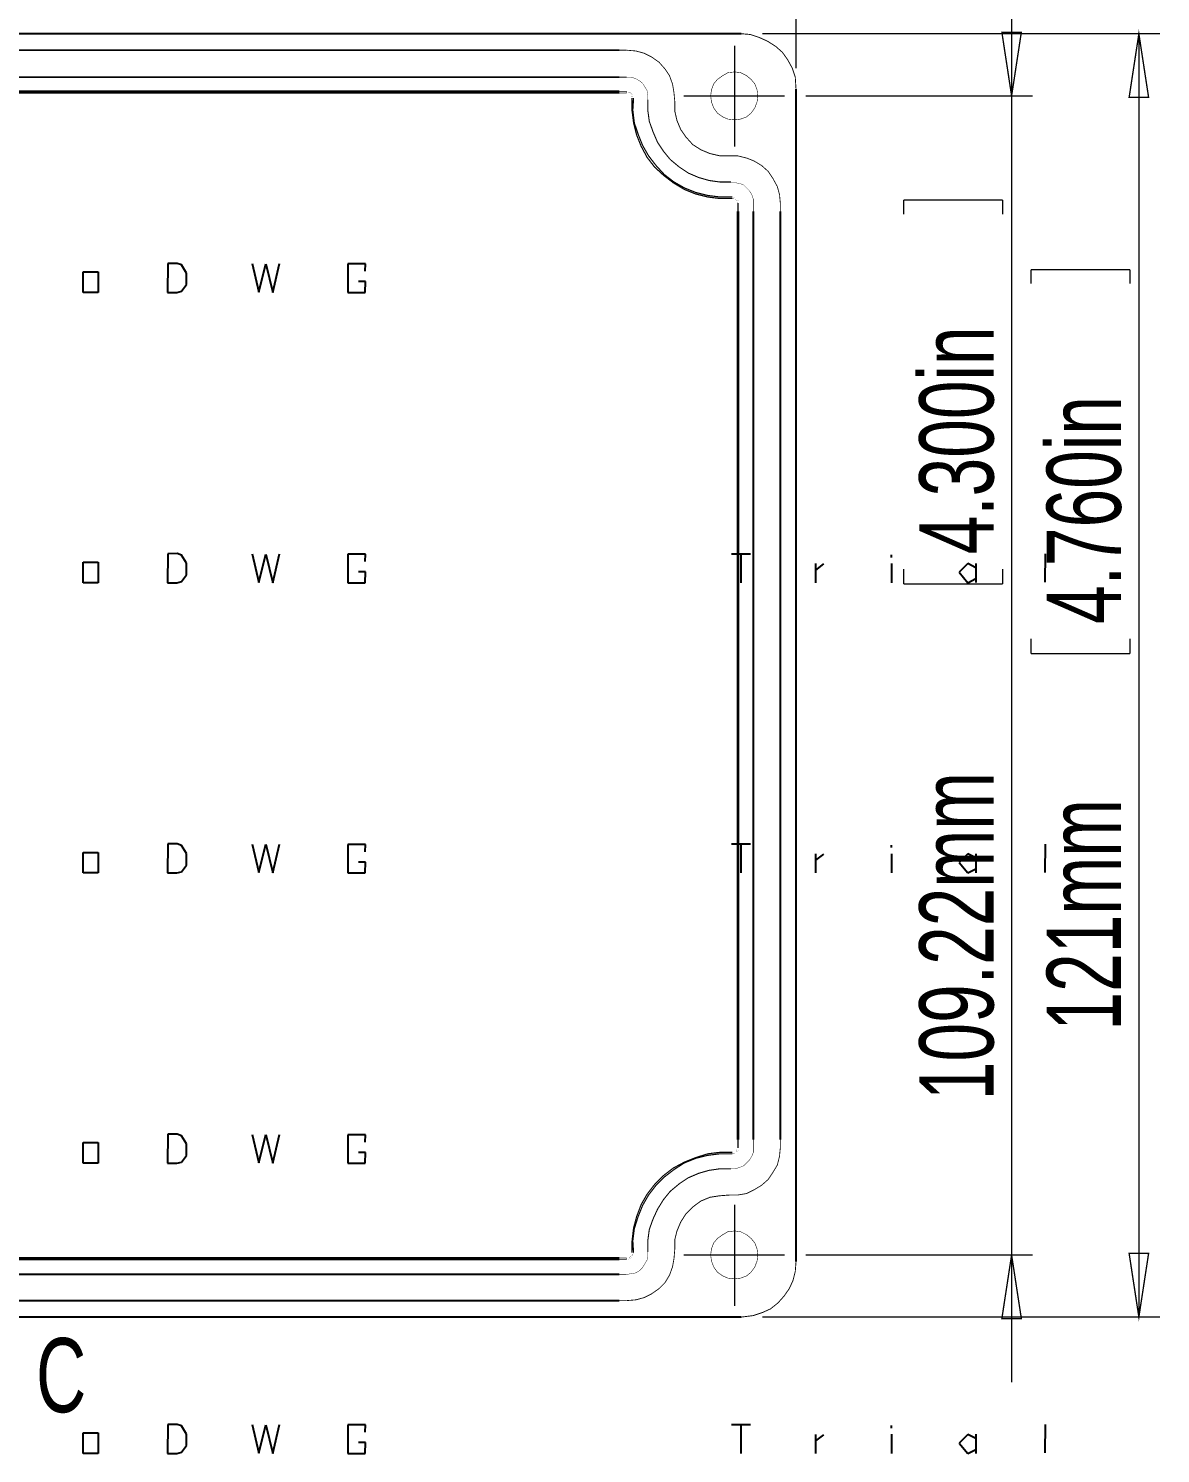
# Model space of a CAD drawing. Extents: x 5 to 426, y 3 to 277.
# Drawn here: x 266.8 to 320.2, y 167.1 to 234.3 of the extents above; entities that cross this region are included whole.
import ezdxf

# ---------------------------------------------------------------- set-up
doc = ezdxf.new("R2010")
doc.units = 0
doc.header["$MEASUREMENT"] = 0
for name, color, linetype in [('at_Entity', 7, 'Continuous'), ('at_Rect', 7, 'Continuous'), ('at_Solid', 7, 'Continuous'), ('at_Text', 7, 'Continuous')]:
    doc.layers.add(name, color=color, linetype=linetype)

msp = doc.modelspace()

# ---------------------------------------------------------------- linework, layer by layer
at = {"color": 28}
for p, q in [((269.369, 209.162), (270.074, 209.162)), ((269.369, 208.191), (269.369, 209.162)), ((270.074, 209.162), (270.074, 208.191)), ((273.35, 209.559), (273.345, 208.191)), ((273.798, 209.564), (273.35, 209.559)), ((274.002, 209.489), (273.798, 209.564)), ((274.241, 209.107), (274.002, 209.489)), ((274.233, 208.562), (274.241, 209.107)), ((277.33, 209.552), (277.654, 208.208)), ((277.654, 208.208), (277.978, 209.544)), ((277.978, 209.544), (278.303, 208.192)), ((278.303, 208.192), (278.627, 209.552)), ((282.673, 209.538), (281.848, 209.538)), ((281.848, 209.538), (281.848, 208.191)), ((282.665, 209.192), (282.673, 209.538)), ((273.997, 208.246), (274.233, 208.562)), ((282.673, 208.704), (282.345, 208.704)), ((282.665, 208.191), (282.673, 208.704)), ((270.074, 208.191), (269.369, 208.191)), ((273.345, 208.191), (273.788, 208.191)), ((273.788, 208.191), (273.997, 208.246)), ((281.848, 208.191), (282.665, 208.191)), ((269.369, 168.109), (270.074, 168.109)), ((269.369, 167.138), (269.369, 168.109)), ((270.074, 168.109), (270.074, 167.138)), ((273.35, 168.507), (273.345, 167.138)), ((273.798, 168.511), (273.35, 168.507)), ((274.002, 168.437), (273.798, 168.511)), ((274.241, 168.055), (274.002, 168.437)), ((274.233, 167.51), (274.241, 168.055)), ((277.33, 168.5), (277.654, 167.156)), ((277.654, 167.156), (277.978, 168.492)), ((277.978, 168.492), (278.303, 167.14)), ((278.303, 167.14), (278.627, 168.5)), ((282.673, 168.486), (281.848, 168.486)), ((281.848, 168.486), (281.848, 167.138)), ((282.665, 168.14), (282.673, 168.486)), ((273.997, 167.194), (274.233, 167.51)), ((282.673, 167.652), (282.345, 167.652)), ((282.665, 167.138), (282.673, 167.652)), ((270.074, 167.138), (269.369, 167.138)), ((273.345, 167.138), (273.788, 167.138)), ((273.788, 167.138), (273.997, 167.194)), ((281.848, 167.138), (282.665, 167.138))]:
    msp.add_line(p, q, dxfattribs=at)
at = {"layer": 'at_Entity', "color": 28}
for p, q in [((299.934, 195.875), (300.839, 195.875)), ((300.384, 195.875), (300.384, 194.507)), ((307.49, 195.703), (307.49, 195.824)), ((314.723, 195.869), (314.718, 194.534)), ((303.899, 195.409), (303.899, 194.507)), ((303.909, 195.106), (304.293, 195.394)), ((307.485, 195.414), (307.485, 194.507)), ((311.087, 195.409), (310.677, 195)), ((310.677, 195), (311.077, 194.507)), ((311.466, 195.217), (311.087, 195.409)), ((311.461, 195.414), (311.461, 194.514)), ((311.077, 194.507), (311.466, 194.702))]:
    msp.add_line(p, q, dxfattribs=at)
at = {"layer": 'at_Entity', "color": 0}
for points in [[(302.98, 232.451, 0.0636, 0.0636, 0), (302.98, 259.949, 0.0636, 0.0636, 0)], [(313.146, 231.144, 0.0636, 0.0636, 0), (313.146, 237.145, 0.0636, 0.0636, 0)], [(220.06, 234.074, 0.0883, 0.0883, 0), (300.403, 234.074, 0.0883, 0.0883, 0)], [(300.403, 234.074, 0.0425, 0.0425, 0), (300.827, 234.039, 0.0425, 0.0425, 0), (301.25, 233.898, 0.0425, 0.0425, 0), (301.639, 233.721, 0.0425, 0.0425, 0), (302.027, 233.474, 0.0425, 0.0425, 0), (302.344, 233.192, 0.0425, 0.0425, 0), (302.592, 232.839, 0.0425, 0.0425, 0), (302.803, 232.451, 0.0425, 0.0425, 0), (302.945, 232.027, 0.0425, 0.0425, 0), (302.98, 231.462, 0.0425, 0.0425, 0)], [(301.391, 234.074, 0.0636, 0.0636, 0), (320.136, 234.074, 0.0636, 0.0636, 0)], [(313.146, 231.144, 0.0636, 0.0636, 0), (312.687, 234.145, 0.0636, 0.0636, 0), (313.605, 234.145, 0.0636, 0.0636, 0)], [(319.147, 234.074, 0.0636, 0.0636, 0), (319.606, 231.074, 0.0636, 0.0636, 0), (318.688, 231.074, 0.0636, 0.0636, 0)], [(319.147, 234.074, 0.0636, 0.0636, 0), (319.147, 173.57, 0.0636, 0.0636, 0)], [(294.649, 233.298, 0.0883, 0.0883, 0), (265.35, 233.298, 0.0883, 0.0883, 0)], [(295.002, 233.298, 0.0353, 0.0353, 0), (294.649, 233.298, 0.0353, 0.0353, 0)], [(297.261, 230.897, 0.0382, 0.0382, 0), (297.226, 231.286, 0.0382, 0.0382, 0), (297.155, 231.709, 0.0382, 0.0382, 0), (297.014, 232.097, 0.0382, 0.0382, 0), (296.802, 232.415, 0.0382, 0.0382, 0), (296.52, 232.733, 0.0382, 0.0382, 0), (296.167, 232.98, 0.0382, 0.0382, 0), (295.814, 233.156, 0.0382, 0.0382, 0), (295.426, 233.262, 0.0382, 0.0382, 0), (295.002, 233.298, 0.0382, 0.0382, 0)], [(300.085, 232.38, 0.0636, 0.0636, 0), (300.085, 233.51, 0.0636, 0.0636, 0)], [(294.649, 232.027, 0.0883, 0.0883, 0), (265.35, 232.027, 0.0883, 0.0883, 0)], [(295.002, 232.027, 0.0353, 0.0353, 0), (294.649, 232.027, 0.0353, 0.0353, 0)], [(295.99, 230.968, 0.0176, 0.0176, 0), (295.99, 231.18, 0.0176, 0.0176, 0), (295.955, 231.392, 0.0176, 0.0176, 0), (295.849, 231.568, 0.0176, 0.0176, 0), (295.743, 231.744, 0.0176, 0.0176, 0), (295.602, 231.85, 0.0176, 0.0176, 0), (295.426, 231.956, 0.0176, 0.0176, 0), (295.214, 232.027, 0.0176, 0.0176, 0), (295.002, 232.027, 0.0176, 0.0176, 0)], [(300.085, 232.274, 0.0269, 0.0269, 0), (300.368, 232.239, 0.0269, 0.0269, 0), (300.65, 232.097, 0.0269, 0.0269, 0), (300.862, 231.921, 0.0269, 0.0269, 0), (301.038, 231.709, 0.0269, 0.0269, 0), (301.144, 231.427, 0.0269, 0.0269, 0), (301.18, 231.144, 0.0269, 0.0269, 0), (301.144, 230.862, 0.0269, 0.0269, 0), (301.038, 230.58, 0.0269, 0.0269, 0), (300.862, 230.333, 0.0269, 0.0269, 0), (300.65, 230.156, 0.0269, 0.0269, 0), (300.368, 230.05, 0.0269, 0.0269, 0), (300.085, 230.015, 0.0269, 0.0269, 0), (299.768, 230.05, 0.0269, 0.0269, 0), (299.521, 230.156, 0.0269, 0.0269, 0), (299.273, 230.333, 0.0269, 0.0269, 0), (299.097, 230.58, 0.0269, 0.0269, 0), (298.991, 230.862, 0.0269, 0.0269, 0), (298.956, 231.144, 0.0269, 0.0269, 0), (298.991, 231.427, 0.0269, 0.0269, 0), (299.097, 231.709, 0.0269, 0.0269, 0), (299.273, 231.921, 0.0269, 0.0269, 0), (299.521, 232.097, 0.0269, 0.0269, 0), (299.768, 232.239, 0.0269, 0.0269, 0), (300.085, 232.274, 0.0269, 0.0269, 0)], [(300.085, 231.144, 0.0636, 0.0636, 0), (300.085, 232.38, 0.0636, 0.0636, 0)], [(294.649, 231.356, 0.0883, 0.0883, 0), (265.35, 231.356, 0.0883, 0.0883, 0)], [(294.649, 231.286, 0.0883, 0.0883, 0), (265.35, 231.286, 0.0883, 0.0883, 0)], [(295.002, 231.356, 0.0353, 0.0353, 0), (294.649, 231.356, 0.0353, 0.0353, 0)], [(295.002, 231.286, 0.0353, 0.0353, 0), (294.649, 231.286, 0.0353, 0.0353, 0)], [(294.649, 231.286, 0.00706, 0.00706, 0), (294.649, 231.356, 0.00706, 0.00706, 0)], [(295.002, 231.286, 0.00706, 0.00706, 0), (295.002, 231.356, 0.00706, 0.00706, 0)], [(295.32, 231.038, 0.00353, 0.00353, 0), (295.284, 231.109, 0.00353, 0.00353, 0), (295.284, 231.144, 0.00353, 0.00353, 0), (295.249, 231.215, 0.00353, 0.00353, 0), (295.214, 231.25, 0.00353, 0.00353, 0), (295.179, 231.286, 0.00353, 0.00353, 0), (295.143, 231.321, 0.00353, 0.00353, 0), (295.073, 231.321, 0.00353, 0.00353, 0), (295.002, 231.356, 0.00353, 0.00353, 0)], [(295.249, 231.038, 0.00353, 0.00353, 0), (295.249, 231.074, 0.00353, 0.00353, 0), (295.214, 231.144, 0.00353, 0.00353, 0), (295.214, 231.18, 0.00353, 0.00353, 0), (295.179, 231.215, 0.00353, 0.00353, 0), (295.143, 231.25, 0.00353, 0.00353, 0), (295.108, 231.25, 0.00353, 0.00353, 0), (295.073, 231.286, 0.00353, 0.00353, 0), (295.002, 231.286, 0.00353, 0.00353, 0)], [(298.815, 231.144, 0.0636, 0.0636, 0), (297.685, 231.144, 0.0636, 0.0636, 0)], [(300.085, 231.144, 0.0636, 0.0636, 0), (298.815, 231.144, 0.0636, 0.0636, 0)], [(300.085, 231.144, 0.0636, 0.0636, 0), (300.085, 229.874, 0.0636, 0.0636, 0)], [(300.085, 231.144, 0.0636, 0.0636, 0), (301.321, 231.144, 0.0636, 0.0636, 0)], [(301.321, 231.144, 0.0636, 0.0636, 0), (302.45, 231.144, 0.0636, 0.0636, 0)], [(302.98, 231.462, 0.0883, 0.0883, 0), (302.98, 176.182, 0.0883, 0.0883, 0)], [(303.439, 231.144, 0.0636, 0.0636, 0), (314.135, 231.144, 0.0636, 0.0636, 0)], [(313.146, 231.144, 0.0636, 0.0636, 0), (313.146, 176.5, 0.0636, 0.0636, 0)], [(299.979, 226.308, 0.0569, 0.0569, 0), (299.379, 226.308, 0.0569, 0.0569, 0), (298.815, 226.379, 0.0569, 0.0569, 0), (298.25, 226.52, 0.0569, 0.0569, 0), (297.72, 226.732, 0.0569, 0.0569, 0), (297.191, 227.05, 0.0569, 0.0569, 0), (296.732, 227.403, 0.0569, 0.0569, 0), (296.308, 227.791, 0.0569, 0.0569, 0), (295.955, 228.25, 0.0569, 0.0569, 0), (295.673, 228.779, 0.0569, 0.0569, 0), (295.461, 229.309, 0.0569, 0.0569, 0), (295.32, 229.874, 0.0569, 0.0569, 0), (295.249, 230.438, 0.0569, 0.0569, 0), (295.249, 231.038, 0.0569, 0.0569, 0)], [(295.249, 231.038, 0.00706, 0.00706, 0), (295.32, 231.038, 0.00706, 0.00706, 0)], [(299.979, 226.379, 0.0558, 0.0558, 0), (299.379, 226.379, 0.0558, 0.0558, 0), (298.815, 226.45, 0.0558, 0.0558, 0), (298.25, 226.591, 0.0558, 0.0558, 0), (297.72, 226.803, 0.0558, 0.0558, 0), (297.226, 227.085, 0.0558, 0.0558, 0), (296.767, 227.438, 0.0558, 0.0558, 0), (296.379, 227.862, 0.0558, 0.0558, 0), (296.026, 228.32, 0.0558, 0.0558, 0), (295.743, 228.815, 0.0558, 0.0558, 0), (295.532, 229.344, 0.0558, 0.0558, 0), (295.355, 229.874, 0.0558, 0.0558, 0), (295.284, 230.474, 0.0558, 0.0558, 0), (295.32, 231.038, 0.0558, 0.0558, 0)], [(299.909, 227.085, 0.0494, 0.0494, 0), (299.379, 227.085, 0.0494, 0.0494, 0), (298.885, 227.155, 0.0494, 0.0494, 0), (298.391, 227.297, 0.0494, 0.0494, 0), (297.897, 227.508, 0.0494, 0.0494, 0), (297.473, 227.791, 0.0494, 0.0494, 0), (297.05, 228.144, 0.0494, 0.0494, 0), (296.732, 228.532, 0.0494, 0.0494, 0), (296.449, 228.956, 0.0494, 0.0494, 0), (296.238, 229.45, 0.0494, 0.0494, 0), (296.061, 229.944, 0.0494, 0.0494, 0), (295.99, 230.474, 0.0494, 0.0494, 0), (295.99, 230.968, 0.0494, 0.0494, 0)], [(299.838, 228.32, 0.0431, 0.0431, 0), (299.379, 228.32, 0.0431, 0.0431, 0), (298.92, 228.426, 0.0431, 0.0431, 0), (298.497, 228.603, 0.0431, 0.0431, 0), (298.108, 228.85, 0.0431, 0.0431, 0), (297.791, 229.203, 0.0431, 0.0431, 0), (297.544, 229.556, 0.0431, 0.0431, 0), (297.367, 229.98, 0.0431, 0.0431, 0), (297.261, 230.438, 0.0431, 0.0431, 0), (297.261, 230.897, 0.0431, 0.0431, 0)], [(300.085, 229.874, 0.0636, 0.0636, 0), (300.085, 228.744, 0.0636, 0.0636, 0)], [(302.239, 226.096, 0.038, 0.038, 0), (302.203, 226.485, 0.038, 0.038, 0), (302.097, 226.873, 0.038, 0.038, 0), (301.886, 227.261, 0.038, 0.038, 0), (301.674, 227.579, 0.038, 0.038, 0), (301.356, 227.862, 0.038, 0.038, 0), (301.003, 228.073, 0.038, 0.038, 0), (300.65, 228.214, 0.038, 0.038, 0), (300.226, 228.32, 0.038, 0.038, 0), (299.838, 228.32, 0.038, 0.038, 0)], [(300.968, 226.096, 0.0176, 0.0176, 0), (300.968, 226.273, 0.0176, 0.0176, 0), (300.897, 226.485, 0.0176, 0.0176, 0), (300.791, 226.661, 0.0176, 0.0176, 0), (300.65, 226.803, 0.0176, 0.0176, 0), (300.509, 226.944, 0.0176, 0.0176, 0), (300.332, 227.014, 0.0176, 0.0176, 0), (300.121, 227.05, 0.0176, 0.0176, 0), (299.909, 227.085, 0.0176, 0.0176, 0)], [(299.979, 226.308, 0.00706, 0.00706, 0), (299.979, 226.379, 0.00706, 0.00706, 0)], [(300.262, 226.096, 0.00353, 0.00353, 0), (300.262, 226.132, 0.00353, 0.00353, 0), (300.262, 226.202, 0.00353, 0.00353, 0), (300.226, 226.238, 0.00353, 0.00353, 0), (300.191, 226.308, 0.00353, 0.00353, 0), (300.121, 226.344, 0.00353, 0.00353, 0), (300.085, 226.344, 0.00353, 0.00353, 0), (300.015, 226.379, 0.00353, 0.00353, 0), (299.979, 226.379, 0.00353, 0.00353, 0)], [(300.226, 226.096, 0.00353, 0.00353, 0), (300.191, 226.132, 0.00353, 0.00353, 0), (300.191, 226.167, 0.00353, 0.00353, 0), (300.156, 226.202, 0.00353, 0.00353, 0), (300.156, 226.238, 0.00353, 0.00353, 0), (300.085, 226.273, 0.00353, 0.00353, 0), (300.05, 226.308, 0.00353, 0.00353, 0), (300.015, 226.308, 0.00353, 0.00353, 0), (299.979, 226.308, 0.00353, 0.00353, 0)], [(300.226, 181.936, 0.0883, 0.0883, 0), (300.226, 225.708, 0.0883, 0.0883, 0)], [(300.226, 225.708, 0.0388, 0.0388, 0), (300.226, 226.096, 0.0388, 0.0388, 0)], [(300.262, 181.936, 0.0883, 0.0883, 0), (300.262, 225.708, 0.0883, 0.0883, 0)], [(300.226, 226.096, 0.00353, 0.00353, 0), (300.262, 226.096, 0.00353, 0.00353, 0)], [(300.262, 225.708, 0.0388, 0.0388, 0), (300.262, 226.096, 0.0388, 0.0388, 0)], [(300.968, 181.936, 0.0883, 0.0883, 0), (300.968, 225.708, 0.0883, 0.0883, 0)], [(300.968, 225.708, 0.0388, 0.0388, 0), (300.968, 226.096, 0.0388, 0.0388, 0)], [(302.239, 181.936, 0.0883, 0.0883, 0), (302.239, 225.708, 0.0883, 0.0883, 0)], [(302.239, 225.708, 0.0388, 0.0388, 0), (302.239, 226.096, 0.0388, 0.0388, 0)], [(308.063, 226.238, 0.0636, 0.0636, 0), (312.723, 226.238, 0.0636, 0.0636, 0)], [(308.063, 226.238, 0.0636, 0.0636, 0), (308.063, 225.567, 0.0636, 0.0636, 0)], [(312.723, 226.238, 0.0636, 0.0636, 0), (312.723, 225.567, 0.0636, 0.0636, 0)], [(300.226, 225.708, 0.00353, 0.00353, 0), (300.262, 225.708, 0.00353, 0.00353, 0)], [(314.064, 222.955, 0.0636, 0.0636, 0), (318.724, 222.955, 0.0636, 0.0636, 0)], [(314.064, 222.955, 0.0636, 0.0636, 0), (314.064, 222.284, 0.0636, 0.0636, 0)], [(318.724, 222.955, 0.0636, 0.0636, 0), (318.724, 222.284, 0.0636, 0.0636, 0)], [(308.063, 208.129, 0.0636, 0.0636, 0), (308.063, 208.835, 0.0636, 0.0636, 0)], [(312.723, 208.129, 0.0636, 0.0636, 0), (312.723, 208.835, 0.0636, 0.0636, 0)], [(308.063, 208.129, 0.0636, 0.0636, 0), (312.723, 208.129, 0.0636, 0.0636, 0)], [(314.064, 204.846, 0.0636, 0.0636, 0), (314.064, 205.552, 0.0636, 0.0636, 0)], [(318.724, 204.846, 0.0636, 0.0636, 0), (318.724, 205.552, 0.0636, 0.0636, 0)], [(314.064, 204.846, 0.0636, 0.0636, 0), (318.724, 204.846, 0.0636, 0.0636, 0)], [(299.838, 179.324, 0.0382, 0.0382, 0), (300.226, 179.324, 0.0382, 0.0382, 0), (300.65, 179.395, 0.0382, 0.0382, 0), (301.003, 179.571, 0.0382, 0.0382, 0), (301.356, 179.783, 0.0382, 0.0382, 0), (301.674, 180.065, 0.0382, 0.0382, 0), (301.886, 180.383, 0.0382, 0.0382, 0), (302.097, 180.736, 0.0382, 0.0382, 0), (302.203, 181.16, 0.0382, 0.0382, 0), (302.239, 181.548, 0.0382, 0.0382, 0)], [(299.909, 180.56, 0.019, 0.019, 0), (300.121, 180.56, 0.019, 0.019, 0), (300.332, 180.63, 0.019, 0.019, 0), (300.509, 180.701, 0.019, 0.019, 0), (300.65, 180.842, 0.019, 0.019, 0), (300.791, 180.983, 0.019, 0.019, 0), (300.897, 181.16, 0.019, 0.019, 0), (300.968, 181.336, 0.019, 0.019, 0), (300.968, 181.548, 0.019, 0.019, 0)], [(299.979, 181.266, 0.00353, 0.00353, 0), (300.015, 181.266, 0.00353, 0.00353, 0), (300.085, 181.266, 0.00353, 0.00353, 0), (300.121, 181.301, 0.00353, 0.00353, 0), (300.191, 181.336, 0.00353, 0.00353, 0), (300.226, 181.371, 0.00353, 0.00353, 0), (300.262, 181.442, 0.00353, 0.00353, 0), (300.262, 181.477, 0.00353, 0.00353, 0), (300.262, 181.548, 0.00353, 0.00353, 0)], [(299.979, 181.336, 0.00353, 0.00353, 0), (300.015, 181.336, 0.00353, 0.00353, 0), (300.05, 181.336, 0.00353, 0.00353, 0), (300.085, 181.371, 0.00353, 0.00353, 0), (300.156, 181.371, 0.00353, 0.00353, 0), (300.156, 181.407, 0.00353, 0.00353, 0), (300.191, 181.477, 0.00353, 0.00353, 0), (300.191, 181.513, 0.00353, 0.00353, 0), (300.226, 181.548, 0.00353, 0.00353, 0)], [(300.226, 181.548, 0.0388, 0.0388, 0), (300.226, 181.936, 0.0388, 0.0388, 0)], [(300.226, 181.936, 0.00353, 0.00353, 0), (300.262, 181.936, 0.00353, 0.00353, 0)], [(300.226, 181.548, 0.00353, 0.00353, 0), (300.262, 181.548, 0.00353, 0.00353, 0)], [(300.262, 181.548, 0.0388, 0.0388, 0), (300.262, 181.936, 0.0388, 0.0388, 0)], [(300.968, 181.548, 0.0388, 0.0388, 0), (300.968, 181.936, 0.0388, 0.0388, 0)], [(302.239, 181.548, 0.0388, 0.0388, 0), (302.239, 181.936, 0.0388, 0.0388, 0)], [(295.249, 176.606, 0.0548, 0.0548, 0), (295.249, 177.171, 0.0548, 0.0548, 0), (295.32, 177.771, 0.0548, 0.0548, 0), (295.461, 178.3, 0.0548, 0.0548, 0), (295.673, 178.865, 0.0548, 0.0548, 0), (295.955, 179.359, 0.0548, 0.0548, 0), (296.308, 179.818, 0.0548, 0.0548, 0), (296.732, 180.242, 0.0548, 0.0548, 0), (297.191, 180.595, 0.0548, 0.0548, 0), (297.72, 180.877, 0.0548, 0.0548, 0), (298.25, 181.089, 0.0548, 0.0548, 0), (298.815, 181.266, 0.0548, 0.0548, 0), (299.379, 181.336, 0.0548, 0.0548, 0), (299.979, 181.336, 0.0548, 0.0548, 0)], [(295.32, 176.606, 0.0549, 0.0549, 0), (295.284, 177.171, 0.0549, 0.0549, 0), (295.355, 177.736, 0.0549, 0.0549, 0), (295.532, 178.3, 0.0549, 0.0549, 0), (295.743, 178.83, 0.0549, 0.0549, 0), (296.026, 179.324, 0.0549, 0.0549, 0), (296.379, 179.783, 0.0549, 0.0549, 0), (296.767, 180.171, 0.0549, 0.0549, 0), (297.226, 180.524, 0.0549, 0.0549, 0), (297.72, 180.842, 0.0549, 0.0549, 0), (298.25, 181.054, 0.0549, 0.0549, 0), (298.815, 181.195, 0.0549, 0.0549, 0), (299.379, 181.266, 0.0549, 0.0549, 0), (299.979, 181.266, 0.0549, 0.0549, 0)], [(299.979, 181.336, 0.00706, 0.00706, 0), (299.979, 181.266, 0.00706, 0.00706, 0)], [(295.99, 176.641, 0.0499, 0.0499, 0), (295.99, 177.171, 0.0499, 0.0499, 0), (296.061, 177.7, 0.0499, 0.0499, 0), (296.238, 178.194, 0.0499, 0.0499, 0), (296.449, 178.653, 0.0499, 0.0499, 0), (296.732, 179.112, 0.0499, 0.0499, 0), (297.05, 179.5, 0.0499, 0.0499, 0), (297.473, 179.853, 0.0499, 0.0499, 0), (297.897, 180.136, 0.0499, 0.0499, 0), (298.391, 180.348, 0.0499, 0.0499, 0), (298.885, 180.489, 0.0499, 0.0499, 0), (299.379, 180.56, 0.0499, 0.0499, 0), (299.909, 180.56, 0.0499, 0.0499, 0)], [(297.261, 176.747, 0.0437, 0.0437, 0), (297.261, 177.206, 0.0437, 0.0437, 0), (297.367, 177.63, 0.0437, 0.0437, 0), (297.544, 178.053, 0.0437, 0.0437, 0), (297.791, 178.441, 0.0437, 0.0437, 0), (298.108, 178.759, 0.0437, 0.0437, 0), (298.497, 179.042, 0.0437, 0.0437, 0), (298.92, 179.218, 0.0437, 0.0437, 0), (299.379, 179.289, 0.0437, 0.0437, 0), (299.838, 179.324, 0.0437, 0.0437, 0)], [(300.085, 177.736, 0.0636, 0.0636, 0), (300.085, 178.865, 0.0636, 0.0636, 0)], [(300.085, 177.63, 0.0269, 0.0269, 0), (300.368, 177.594, 0.0269, 0.0269, 0), (300.65, 177.453, 0.0269, 0.0269, 0), (300.862, 177.277, 0.0269, 0.0269, 0), (301.038, 177.065, 0.0269, 0.0269, 0), (301.144, 176.782, 0.0269, 0.0269, 0), (301.18, 176.5, 0.0269, 0.0269, 0), (301.144, 176.218, 0.0269, 0.0269, 0), (301.038, 175.935, 0.0269, 0.0269, 0), (300.862, 175.688, 0.0269, 0.0269, 0), (300.65, 175.512, 0.0269, 0.0269, 0), (300.368, 175.406, 0.0269, 0.0269, 0), (300.085, 175.37, 0.0269, 0.0269, 0), (299.768, 175.406, 0.0269, 0.0269, 0), (299.521, 175.512, 0.0269, 0.0269, 0), (299.273, 175.688, 0.0269, 0.0269, 0), (299.097, 175.935, 0.0269, 0.0269, 0), (298.991, 176.218, 0.0269, 0.0269, 0), (298.956, 176.5, 0.0269, 0.0269, 0), (298.991, 176.782, 0.0269, 0.0269, 0), (299.097, 177.065, 0.0269, 0.0269, 0), (299.273, 177.277, 0.0269, 0.0269, 0), (299.521, 177.453, 0.0269, 0.0269, 0), (299.768, 177.594, 0.0269, 0.0269, 0), (300.085, 177.63, 0.0269, 0.0269, 0)], [(300.085, 176.5, 0.0636, 0.0636, 0), (300.085, 177.736, 0.0636, 0.0636, 0)], [(295.002, 174.347, 0.0395, 0.0395, 0), (295.426, 174.382, 0.0395, 0.0395, 0), (295.814, 174.488, 0.0395, 0.0395, 0), (296.167, 174.664, 0.0395, 0.0395, 0), (296.52, 174.911, 0.0395, 0.0395, 0), (296.802, 175.194, 0.0395, 0.0395, 0), (297.014, 175.547, 0.0395, 0.0395, 0), (297.155, 175.935, 0.0395, 0.0395, 0), (297.226, 176.323, 0.0395, 0.0395, 0), (297.261, 176.747, 0.0395, 0.0395, 0)], [(265.35, 176.359, 0.0883, 0.0883, 0), (294.649, 176.359, 0.0883, 0.0883, 0)], [(265.35, 176.288, 0.0883, 0.0883, 0), (294.649, 176.288, 0.0883, 0.0883, 0)], [(294.649, 176.359, 0.0353, 0.0353, 0), (295.002, 176.359, 0.0353, 0.0353, 0)], [(294.649, 176.288, 0.0353, 0.0353, 0), (295.002, 176.288, 0.0353, 0.0353, 0)], [(294.649, 176.359, 0.00706, 0.00706, 0), (294.649, 176.288, 0.00706, 0.00706, 0)], [(295.002, 175.582, 0.018, 0.018, 0), (295.214, 175.618, 0.018, 0.018, 0), (295.426, 175.653, 0.018, 0.018, 0), (295.602, 175.759, 0.018, 0.018, 0), (295.743, 175.9, 0.018, 0.018, 0), (295.849, 176.076, 0.018, 0.018, 0), (295.955, 176.253, 0.018, 0.018, 0), (295.99, 176.429, 0.018, 0.018, 0), (295.99, 176.641, 0.018, 0.018, 0)], [(295.002, 176.359, 0.00706, 0.00706, 0), (295.002, 176.288, 0.00706, 0.00706, 0)], [(295.002, 176.288, 0.00353, 0.00353, 0), (295.073, 176.288, 0.00353, 0.00353, 0), (295.143, 176.323, 0.00353, 0.00353, 0), (295.179, 176.323, 0.00353, 0.00353, 0), (295.214, 176.394, 0.00353, 0.00353, 0), (295.249, 176.429, 0.00353, 0.00353, 0), (295.284, 176.465, 0.00353, 0.00353, 0), (295.284, 176.535, 0.00353, 0.00353, 0), (295.32, 176.606, 0.00353, 0.00353, 0)], [(295.002, 176.359, 0.00353, 0.00353, 0), (295.073, 176.359, 0.00353, 0.00353, 0), (295.108, 176.359, 0.00353, 0.00353, 0), (295.143, 176.394, 0.00353, 0.00353, 0), (295.179, 176.429, 0.00353, 0.00353, 0), (295.214, 176.465, 0.00353, 0.00353, 0), (295.214, 176.5, 0.00353, 0.00353, 0), (295.249, 176.535, 0.00353, 0.00353, 0), (295.249, 176.606, 0.00353, 0.00353, 0)], [(295.249, 176.606, 0.00706, 0.00706, 0), (295.32, 176.606, 0.00706, 0.00706, 0)], [(298.815, 176.5, 0.0636, 0.0636, 0), (297.685, 176.5, 0.0636, 0.0636, 0)], [(300.085, 176.5, 0.0636, 0.0636, 0), (298.815, 176.5, 0.0636, 0.0636, 0)], [(300.085, 176.5, 0.0636, 0.0636, 0), (300.085, 175.229, 0.0636, 0.0636, 0)], [(300.085, 176.5, 0.0636, 0.0636, 0), (301.321, 176.5, 0.0636, 0.0636, 0)], [(302.98, 176.182, 0.0425, 0.0425, 0), (302.945, 175.723, 0.0425, 0.0425, 0), (302.839, 175.3, 0.0425, 0.0425, 0), (302.662, 174.911, 0.0425, 0.0425, 0), (302.415, 174.559, 0.0425, 0.0425, 0), (302.133, 174.241, 0.0425, 0.0425, 0), (301.78, 173.958, 0.0425, 0.0425, 0), (301.391, 173.782, 0.0425, 0.0425, 0), (300.968, 173.641, 0.0425, 0.0425, 0), (300.403, 173.57, 0.0425, 0.0425, 0)], [(301.321, 176.5, 0.0636, 0.0636, 0), (302.45, 176.5, 0.0636, 0.0636, 0)], [(303.439, 176.5, 0.0636, 0.0636, 0), (314.135, 176.5, 0.0636, 0.0636, 0)], [(313.146, 176.5, 0.0636, 0.0636, 0), (313.605, 173.5, 0.0636, 0.0636, 0), (312.687, 173.5, 0.0636, 0.0636, 0)], [(313.146, 176.5, 0.0636, 0.0636, 0), (313.146, 170.499, 0.0636, 0.0636, 0)], [(319.147, 173.57, 0.0636, 0.0636, 0), (318.688, 176.571, 0.0636, 0.0636, 0), (319.606, 176.571, 0.0636, 0.0636, 0)], [(265.35, 175.582, 0.0883, 0.0883, 0), (294.649, 175.582, 0.0883, 0.0883, 0)], [(294.649, 175.582, 0.0353, 0.0353, 0), (295.002, 175.582, 0.0353, 0.0353, 0)], [(300.085, 175.229, 0.0636, 0.0636, 0), (300.085, 174.1, 0.0636, 0.0636, 0)], [(265.35, 174.347, 0.0883, 0.0883, 0), (294.649, 174.347, 0.0883, 0.0883, 0)], [(294.649, 174.347, 0.0353, 0.0353, 0), (295.002, 174.347, 0.0353, 0.0353, 0)], [(300.403, 173.57, 0.0883, 0.0883, 0), (220.06, 173.57, 0.0883, 0.0883, 0)], [(301.391, 173.57, 0.0636, 0.0636, 0), (320.136, 173.57, 0.0636, 0.0636, 0)]]:
    msp.add_lwpolyline(points, format="xyseb", dxfattribs=at)
at = {"layer": 'at_Entity', "color": 7}
for points in [[(313.146, 231.144, 0.0636, 0.0636, 0), (312.687, 234.145, 0.0636, 0.0636, 0), (313.605, 234.145, 0.0636, 0.0636, 0), (313.146, 231.144, 0.0636, 0.0636, 0)], [(319.147, 234.074, 0.0636, 0.0636, 0), (319.606, 231.074, 0.0636, 0.0636, 0), (318.688, 231.074, 0.0636, 0.0636, 0), (319.147, 234.074, 0.0636, 0.0636, 0)], [(313.146, 176.5, 0.0636, 0.0636, 0), (313.605, 173.5, 0.0636, 0.0636, 0), (312.687, 173.5, 0.0636, 0.0636, 0), (313.146, 176.5, 0.0636, 0.0636, 0)], [(319.147, 173.57, 0.0636, 0.0636, 0), (318.688, 176.571, 0.0636, 0.0636, 0), (319.606, 176.571, 0.0636, 0.0636, 0), (319.147, 173.57, 0.0636, 0.0636, 0)]]:
    msp.add_lwpolyline(points, format="xyseb", dxfattribs=at)
at = {"layer": 'at_Rect', "color": 28}
for p, q in [((299.934, 209.559), (300.839, 209.559)), ((300.384, 209.559), (300.384, 208.191)), ((303.899, 209.093), (303.899, 208.191)), ((303.909, 208.79), (304.293, 209.078)), ((307.485, 209.099), (307.485, 208.191)), ((307.49, 209.387), (307.49, 209.508)), ((311.087, 209.093), (310.677, 208.684)), ((311.466, 208.901), (311.087, 209.093)), ((311.461, 209.099), (311.461, 208.199)), ((314.723, 209.554), (314.718, 208.218)), ((310.677, 208.684), (311.077, 208.191)), ((311.077, 208.191), (311.466, 208.386)), ((299.934, 168.506), (300.839, 168.506)), ((300.384, 168.506), (300.384, 167.138)), ((303.899, 168.041), (303.899, 167.138)), ((303.909, 167.738), (304.293, 168.026)), ((307.485, 168.046), (307.485, 167.138)), ((307.49, 168.335), (307.49, 168.456)), ((311.087, 168.041), (310.677, 167.632)), ((311.466, 167.849), (311.087, 168.041)), ((311.461, 168.046), (311.461, 167.146)), ((314.723, 168.501), (314.718, 167.166)), ((310.677, 167.632), (311.077, 167.138)), ((311.077, 167.138), (311.466, 167.333))]:
    msp.add_line(p, q, dxfattribs=at)
at = {"layer": 'at_Solid', "color": 28}
for p, q in [((273.35, 223.243), (273.345, 221.875)), ((273.798, 223.248), (273.35, 223.243)), ((274.002, 223.173), (273.798, 223.248)), ((274.241, 222.791), (274.002, 223.173)), ((277.33, 223.236), (277.654, 221.892)), ((277.654, 221.892), (277.978, 223.228)), ((277.978, 223.228), (278.303, 221.877)), ((278.303, 221.877), (278.627, 223.236)), ((282.673, 223.222), (281.848, 223.222)), ((281.848, 223.222), (281.848, 221.875)), ((282.665, 222.876), (282.673, 223.222)), ((269.369, 222.846), (270.074, 222.846)), ((269.369, 221.875), (269.369, 222.846)), ((270.074, 222.846), (270.074, 221.875)), ((274.233, 222.246), (274.241, 222.791)), ((282.673, 222.388), (282.345, 222.388)), ((282.665, 221.875), (282.673, 222.388)), ((270.074, 221.875), (269.369, 221.875)), ((273.345, 221.875), (273.788, 221.875)), ((273.788, 221.875), (273.997, 221.93)), ((273.997, 221.93), (274.233, 222.246)), ((281.848, 221.875), (282.665, 221.875)), ((273.35, 182.191), (273.345, 180.822)), ((273.798, 182.196), (273.35, 182.191)), ((274.002, 182.121), (273.798, 182.196)), ((274.241, 181.739), (274.002, 182.121)), ((277.33, 182.184), (277.654, 180.84)), ((277.654, 180.84), (277.978, 182.176)), ((277.978, 182.176), (278.303, 180.824)), ((278.303, 180.824), (278.627, 182.184)), ((282.673, 182.17), (281.848, 182.17)), ((281.848, 182.17), (281.848, 180.822)), ((282.665, 181.824), (282.673, 182.17)), ((269.369, 181.794), (270.074, 181.794)), ((269.369, 180.822), (269.369, 181.794)), ((270.074, 181.794), (270.074, 180.822)), ((274.233, 181.194), (274.241, 181.739)), ((270.074, 180.822), (269.369, 180.822)), ((273.345, 180.822), (273.788, 180.822)), ((273.788, 180.822), (273.997, 180.878)), ((273.997, 180.878), (274.233, 181.194)), ((281.848, 180.822), (282.665, 180.822)), ((282.673, 181.336), (282.345, 181.336)), ((282.665, 180.822), (282.673, 181.336))]:
    msp.add_line(p, q, dxfattribs=at)
at = {"layer": 'at_Text', "color": 28}
for p, q in [((273.35, 195.875), (273.345, 194.507)), ((273.798, 195.88), (273.35, 195.875)), ((274.002, 195.805), (273.798, 195.88)), ((274.241, 195.423), (274.002, 195.805)), ((277.33, 195.868), (277.654, 194.524)), ((277.654, 194.524), (277.978, 195.86)), ((277.978, 195.86), (278.303, 194.508)), ((278.303, 194.508), (278.627, 195.868)), ((282.673, 195.854), (281.848, 195.854)), ((281.848, 195.854), (281.848, 194.507)), ((282.665, 195.508), (282.673, 195.854)), ((269.369, 195.478), (270.074, 195.478)), ((269.369, 194.507), (269.369, 195.478)), ((270.074, 195.478), (270.074, 194.507)), ((273.997, 194.562), (274.233, 194.878)), ((274.233, 194.878), (274.241, 195.423)), ((282.673, 195.02), (282.345, 195.02)), ((282.665, 194.507), (282.673, 195.02)), ((270.074, 194.507), (269.369, 194.507)), ((273.345, 194.507), (273.788, 194.507)), ((273.788, 194.507), (273.997, 194.562)), ((281.848, 194.507), (282.665, 194.507))]:
    msp.add_line(p, q, dxfattribs=at)

# ---------------------------------------------------------------- texts
at = {"layer": 'at_Text', "color": 0, "width": 0.7}
for s, height, rotation, p in [('4.300in', 3.4988, 90.00055, (312.293, 209.531)), ('4.760in', 3.4988, 90.00055, (318.298, 206.246)), ('109.22mm', 3.4988, 90.00055, (312.293, 183.797)), ('121mm', 3.4988, 90.00055, (318.298, 187.077)), ('C', 3.499, 0.00055, (267.144, 169.083))]:
    msp.add_text(s, height=height, rotation=rotation, dxfattribs=at).set_placement(p)

doc.saveas('drawing.dxf')
